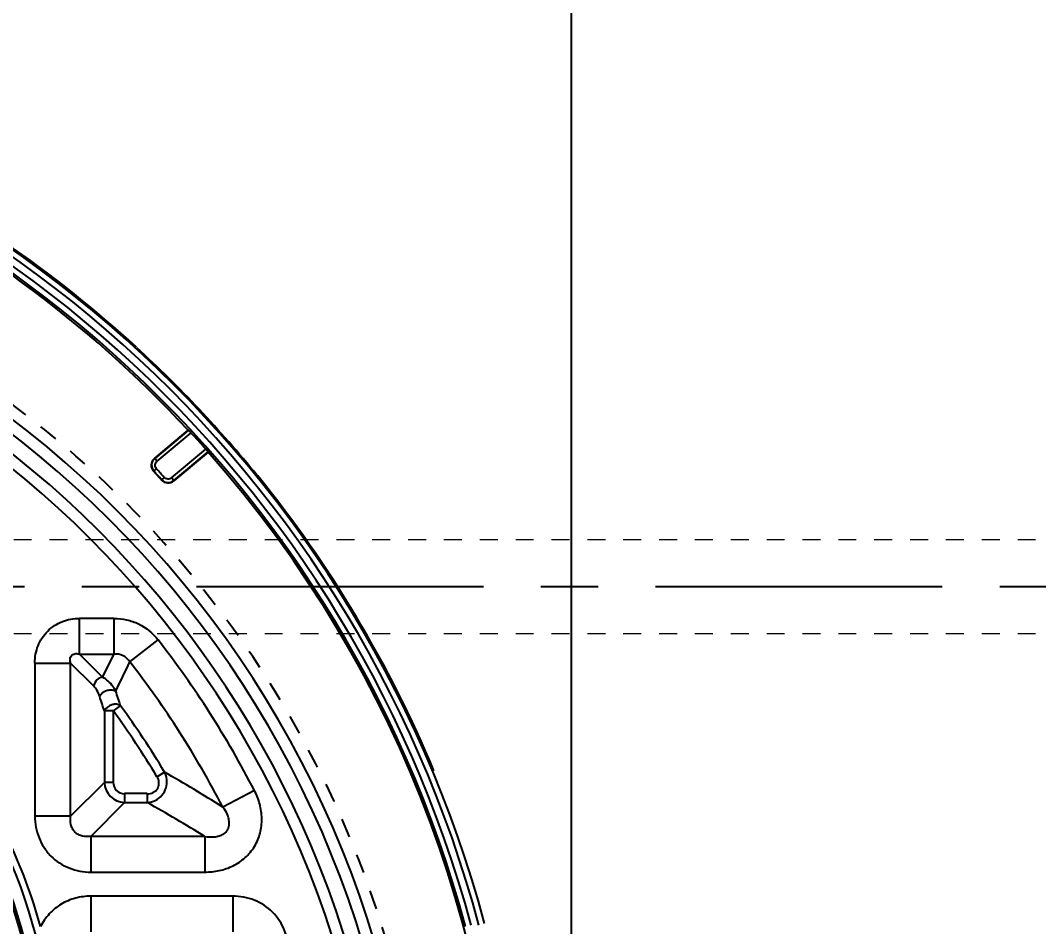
# Model space of a CAD drawing. Header units: millimetres. Extents: x 2141 to 4292, y -4498 to 2648.
# Drawn here: x 3480.3 to 3566.8, y -195.1 to -118.1 of the extents above; entities that cross this region are included whole.
import ezdxf

# ---------------------------------------------------------------- set-up
doc = ezdxf.new("R2010")
doc.units = ezdxf.units.MM
doc.header["$LTSCALE"] = 16.335
doc.header["$PDMODE"] = 3
doc.header["$PDSIZE"] = 0.3125
doc.linetypes.add('CENTER', pattern=[0.6, 0.375, -0.075, 0.075, -0.075])
doc.linetypes.add('HIDDEN', pattern=[0.2, 0.1, -0.1])
doc.layers.get('0').update_dxf_attribs({"linetype": 'CONTINUOUS'})
doc.layers.get('Defpoints').update_dxf_attribs({"linetype": 'CONTINUOUS'})
doc.layers.add('21', color=7, linetype='CONTINUOUS')
doc.layers.add('cool', color=153, linetype='HIDDEN', lineweight=9)
doc.styles.get("Standard").update_dxf_attribs({"font": 'txt', "width": 0.8})
doc.dimstyles.get("Standard").update_dxf_attribs({"dimtxt": 0.15625, "dimasz": 0.1875, "dimexe": 0.125, "dimexo": 0.0625, "dimtad": 0, "dimtih": 1, "dimtoh": 1, "dimdsep": 46, "dimtxsty": 'Standard', "dimcen": 0.09, "dimadec": 0, "dimazin": 0, "dimtp": 0.01, "dimtm": 0.01, "dimtfac": 1, "dimtofl": 0, "dimtmove": 0, "dimatfit": 3, "dimfxl": 0, "dimtolj": 1, "dimarcsym": 0})

# ---------------------------------------------------------------- blocks, each defined once
blk = doc.blocks.new('*D61')
at = {"color": 4, "lineweight": -2}
blk.add_line((3527.113, -219.255), (3527.113, -60.351), dxfattribs=at)
at = {"layer": 'Defpoints', "color": 0}
for p in [(3527.113, -60.351), (3527.113, -219.255), (3421.161, -226.18)]:
    blk.add_point(p, dxfattribs=at)
at = {"color": 6, "insert": (3527.113, -51.351), "char_height": 5, "attachment_point": 5, "rotation": 90}
blk.add_mtext('\\A1;105.95', dxfattribs=at)
blk = doc.blocks.new('*D62')
at = {"color": 4, "lineweight": -2}
blk.add_line((3549.662, -116.98), (3549.662, -60.351), dxfattribs=at)
at = {"layer": 'Defpoints', "color": 0}
for p in [(3549.662, -60.351), (3549.662, -116.98), (3421.161, -226.18)]:
    blk.add_point(p, dxfattribs=at)
at = {"color": 6, "insert": (3549.662, -51.351), "char_height": 5, "attachment_point": 5, "rotation": 90}
blk.add_mtext('\\A1;128.50', dxfattribs=at)
blk = doc.blocks.new('*D63')
at = {"color": 4, "lineweight": -2}
blk.add_line((3553.176, -108.18), (3587.767, -108.18), dxfattribs=at)
at = {"layer": 'Defpoints', "color": 0}
for p in [(3553.176, -108.18), (3587.767, -108.18), (3421.161, -226.18)]:
    blk.add_point(p, dxfattribs=at)
at = {"color": 6, "insert": (3595.767, -108.18), "char_height": 5, "attachment_point": 5}
blk.add_mtext('\\A1;118.00', dxfattribs=at)
blk = doc.blocks.new('*D64')
at = {"color": 4, "lineweight": -2}
blk.add_line((3575.76, -166.18), (3587.767, -166.18), dxfattribs=at)
at = {"layer": 'Defpoints', "color": 0}
for p in [(3575.76, -166.18), (3587.767, -166.18), (3421.161, -226.18)]:
    blk.add_point(p, dxfattribs=at)
at = {"color": 6, "insert": (3594.767, -166.18), "char_height": 5, "attachment_point": 5}
blk.add_mtext('\\A1;60.00', dxfattribs=at)

msp = doc.modelspace()

# ---------------------------------------------------------------- linework, layer by layer
at = {"layer": '21', "color": 7, "linetype": 'Continuous'}
for p, q in [((3491.663, -155.301), (3494.537, -152.89)), ((3494.559, -152.896), (3491.692, -155.303)), ((3494.774, -153.107), (3491.884, -155.532)), ((3494.559, -152.896), (3494.537, -152.89)), ((3493.119, -156.942), (3496.034, -154.496)), ((3496.226, -154.752), (3493.309, -157.199)), ((3493.311, -157.171), (3496.222, -154.729)), ((3496.226, -154.752), (3496.222, -154.729)), ((3491.692, -155.303), (3491.663, -155.301)), ((3491.884, -155.532), (3491.692, -155.303)), ((3491.593, -156.379), (3491.622, -156.381)), ((3491.622, -156.381), (3491.842, -156.178)), ((3492.276, -157.099), (3492.274, -157.127)), ((3492.498, -156.899), (3492.276, -157.099)), ((3493.311, -157.171), (3493.119, -156.942)), ((3493.309, -157.199), (3493.311, -157.171)), ((3500.403, -156.746), (3500.448, -156.776)), ((3485.303, -171.927), (3485.303, -168.886)), ((3488.232, -168.886), (3485.303, -168.886)), ((3488.232, -171.927), (3488.232, -168.886)), ((3489.581, -172.587), (3491.981, -170.719)), ((3485.303, -171.927), (3488.232, -171.927)), ((3485.303, -171.927), (3487.265, -173.889)), ((3487.265, -173.889), (3488.232, -171.927)), ((3481.502, -172.687), (3481.502, -185.71)), ((3481.502, -172.687), (3484.543, -172.687)), ((3484.543, -185.71), (3484.543, -172.687)), ((3486.505, -174.649), (3484.543, -172.687)), ((3488.176, -176.76), (3488.791, -176.312)), ((3487.416, -176.762), (3487.416, -182.837)), ((3488.176, -182.837), (3488.176, -176.76)), ((3491.876, -182.348), (3492.528, -181.957)), ((3484.543, -185.71), (3487.416, -182.837)), ((3488.176, -182.837), (3487.416, -182.837)), ((3489.126, -183.787), (3489.126, -184.547)), ((3491.062, -183.787), (3489.126, -183.787)), ((3491.062, -183.787), (3491.062, -184.547)), ((3500.172, -183.532), (3497.47, -184.926)), ((3489.126, -184.547), (3486.253, -187.42)), ((3489.126, -184.547), (3491.062, -184.547)), ((3484.543, -185.71), (3481.502, -185.71)), ((3486.253, -187.42), (3486.253, -190.461)), ((3495.949, -187.42), (3486.253, -187.42)), ((3495.949, -187.42), (3495.949, -190.461)), ((3486.253, -190.461), (3495.949, -190.461)), ((3486.253, -192.504), (3486.253, -195.545)), ((3498.326, -192.504), (3486.253, -192.504)), ((3498.326, -192.504), (3498.326, -195.545))]:
    msp.add_line(p, q, dxfattribs=at)
at = {"layer": '21', "color": 1, "linetype": 'CENTER', "ltscale": 3.980655}
msp.add_line((3261.161, -166.18), (3581.161, -166.18), dxfattribs=at)
at = {"layer": '21', "color": 7, "linetype": 'Continuous'}
for centre, radius, start, end in [((3421.135, -221.18), 102.057, 14.96291, 151.82661), ((3421.135, -221.18), 101.558, 14.96291, 151.63947), ((3421.135, -221.18), 100.92, 15.05965, 151.44394), ((3421.135, -221.18), 100.421, 15.05965, 151.60566), ((3421.135, -221.18), 100.256, 42.93433, 85.81719), ((3421.135, -221.18), 102.168, 47.50695, 63.59657), ((3427.165, -221.18), 86.815, 1.1311, 88.87139), ((3427.165, -221.18), 85.811, 1.129, 88.87112), ((3427.165, -221.18), 84.503, 2.75434, 87.24672), ((3427.165, -221.18), 83.513, 2.75328, 87.24672), ((3421.135, -221.18), 102.152, 39.10643, 47.47808), ((3421.135, -221.18), 100.283, 41.6792, 42.75116), ((3421.135, -221.18), 100.256, 318.50266, 41.49734), ((3492.176, -155.875), 0.75, 130.21714, 222.3754), ((3421.135, -221.18), 95.726, 42.0001, 42.60523), ((3421.135, -221.18), 95.746, 42.01149, 42.5928), ((3421.135, -221.18), 96.045, 42.01154, 42.5928), ((3492.831, -156.596), 0.749, 222.1848, 309.82666), ((3421.135, -221.18), 102.168, 22.63704, 39.07755), ((3438.22, -207.11), 44.794, 0, 90), ((3438.22, -207.11), 43.789, 0, 90), ((3438.22, -207.11), 43.61, 0, 90), ((3427.165, -221.18), 82.142, 27.2792, 37.90223), ((3159.903, -14.981), 365.414, 334.01588, 334.44949), ((3427.165, -221.18), 79.102, 27.27922, 37.90225), ((3383.129, -210.424), 109.585, 17.88938, 18.56479), ((3336.891, -226.247), 159.897, 18.19744, 18.66392), ((3427.165, -221.18), 76.229, 30.96751, 36.05745), ((3427.165, -221.18), 75.468, 30.96749, 36.05745), ((3402.018, -338.181), 180.55, 58.08415, 59.91361), ((3489.208, -182.755), 1.793, 182.59388, 267.40638), ((3405.178, -336.243), 174.321, 58.61976, 60.48323), ((3438.22, -207.11), 45.389, 15.35101, 25.63445)]:
    msp.add_arc(centre, radius, start, end, dxfattribs=at)
at = {"layer": '21', "color": 8, "linetype": 'HIDDEN'}
msp.add_arc((3427.165, -221.18), 87.821, 218.45894, 155.70987, dxfattribs=at)
at = {"layer": '21', "color": 7, "linetype": 'Continuous'}
for points, knots in [([(3494.774, -153.107), (3494.749, -153.08), (3494.703, -153.031), (3494.64, -152.966), (3494.593, -152.924), (3494.569, -152.899), (3494.559, -152.896)], [0, 0, 0, 0, 0.362013, 0.675901, 0.897998, 1, 1, 1, 1]), ([(3496.222, -154.729), (3496.22, -154.719), (3496.198, -154.694), (3496.162, -154.643), (3496.103, -154.574), (3496.059, -154.523), (3496.034, -154.496)], [0, 0, 0, 0, 0.100836, 0.322594, 0.637024, 1, 1, 1, 1]), ([(3491.663, -155.301), (3491.586, -155.365), (3491.458, -155.526), (3491.377, -155.824), (3491.419, -156.129), (3491.526, -156.305), (3491.593, -156.379)], [0, 0, 0, 0, 0.250009, 0.499998, 0.749987, 1, 1, 1, 1]), ([(3491.842, -156.178), (3491.803, -156.133), (3491.739, -156.028), (3491.711, -155.845), (3491.762, -155.667), (3491.84, -155.572), (3491.884, -155.532)], [0, 0, 0, 0, 0.249981, 0.499988, 0.750049, 1, 1, 1, 1]), ([(3492.274, -157.127), (3492.399, -157.265), (3492.771, -157.453), (3493.166, -157.319), (3493.309, -157.199)], [0, 0, 0, 0, 0.500001, 1, 1, 1, 1]), ([(3493.119, -156.942), (3493.032, -157.012), (3492.796, -157.097), (3492.575, -156.98), (3492.498, -156.899)], [0, 0, 0, 0, 0.499999, 1, 1, 1, 1]), ([(3481.502, -172.687), (3481.502, -172.19), (3481.683, -171.185), (3482.517, -169.901), (3483.802, -169.067), (3484.806, -168.886), (3485.303, -168.886)], [0, 0, 0, 0, 0.250179, 0.500038, 0.749877, 1, 1, 1, 1]), ([(3488.232, -168.886), (3488.591, -168.886), (3489.313, -168.965), (3490.672, -169.446), (3491.542, -170.155), (3491.981, -170.719)], [0, 0, 0, 0, 0.250634, 0.501352, 1, 1, 1, 1]), ([(3484.543, -172.687), (3484.514, -172.583), (3484.487, -172.413), (3484.527, -172.18), (3484.629, -172.013), (3484.796, -171.909), (3485.029, -171.871), (3485.199, -171.898), (3485.303, -171.927)], [0, 0, 0, 0, 0.232798, 0.361263, 0.500162, 0.639517, 0.767619, 1, 1, 1, 1]), ([(3489.581, -172.587), (3489.439, -172.368), (3489.036, -171.992), (3488.491, -171.905), (3488.232, -171.927)], [0, 0, 0, 0, 0.500007, 1, 1, 1, 1]), ([(3487.265, -173.889), (3487.088, -173.908), (3486.719, -174.079), (3486.526, -174.449), (3486.505, -174.649)], [0, 0, 0, 0, 0.469487, 1, 1, 1, 1]), ([(3488.379, -175.077), (3488.31, -174.936), (3488.03, -174.465), (3487.613, -174.067), (3487.265, -173.889)], [0, 0, 0, 0, 0.286388, 1, 1, 1, 1]), ([(3487.012, -175.535), (3486.949, -175.351), (3486.818, -175.031), (3486.608, -174.756), (3486.505, -174.649)], [0, 0, 0, 0, 0.566477, 1, 1, 1, 1]), ([(3487.012, -175.535), (3487.096, -175.268), (3487.483, -175.01), (3487.855, -174.958), (3487.954, -174.958)], [0, 0, 0, 0, 0.737791, 1, 1, 1, 1]), ([(3487.954, -174.958), (3487.994, -174.958), (3488.142, -174.967), (3488.291, -175.014), (3488.379, -175.077)], [0, 0, 0, 0, 0.266995, 1, 1, 1, 1]), ([(3488.361, -176.191), (3488.258, -176.191), (3487.887, -176.244), (3487.5, -176.498), (3487.416, -176.761)], [0, 0, 0, 0, 0.271154, 1, 1, 1, 1]), ([(3488.791, -176.312), (3488.763, -176.292), (3488.632, -176.217), (3488.477, -176.191), (3488.361, -176.191)], [0, 0, 0, 0, 0.227735, 1, 1, 1, 1]), ([(3488.176, -176.76), (3488.094, -176.76), (3487.841, -176.76), (3487.587, -176.76), (3487.416, -176.761)], [0, 0, 0, 0, 0.322286, 1, 1, 1, 1]), ([(3491.061, -184.547), (3491.296, -184.532), (3491.767, -184.409), (3492.346, -183.962), (3492.7, -183.321), (3492.746, -182.831), (3492.72, -182.595)], [0, 0, 0, 0, 0.247988, 0.498311, 0.749815, 1, 1, 1, 1]), ([(3491.062, -183.802), (3491.237, -183.802), (3491.589, -183.731), (3491.991, -183.363), (3492.1, -182.829), (3491.98, -182.49), (3491.89, -182.34)], [0, 0, 0, 0, 0.254101, 0.500003, 0.745912, 1, 1, 1, 1]), ([(3488.165, -182.837), (3488.165, -183.083), (3488.359, -183.604), (3488.88, -183.798), (3489.126, -183.798)], [0, 0, 0, 0, 0.499994, 1, 1, 1, 1]), ([(3495.949, -190.461), (3496.362, -190.45), (3497.189, -190.375), (3498.375, -189.975), (3499.414, -189.273), (3500.22, -188.312), (3500.711, -187.156), (3500.848, -185.91), (3500.663, -184.674), (3500.357, -183.901), (3500.172, -183.532)], [0, 0, 0, 0, 0.125084, 0.250028, 0.375072, 0.500091, 0.62506, 0.750052, 0.875023, 1, 1, 1, 1]), ([(3497.47, -184.926), (3497.511, -184.98), (3497.672, -185.205), (3497.808, -185.449), (3497.886, -185.641)], [0, 0, 0, 0, 0.248041, 1, 1, 1, 1]), ([(3481.502, -185.71), (3481.502, -186.329), (3481.694, -187.271), (3482.258, -188.383), (3483.03, -189.371), (3484.389, -190.21), (3485.634, -190.461), (3486.253, -190.461)], [0, 0, 0, 0, 0.249656, 0.375223, 0.500702, 0.750424, 1, 1, 1, 1]), ([(3486.253, -187.42), (3486.022, -187.453), (3485.656, -187.452), (3485.2, -187.287), (3484.897, -187.064), (3484.675, -186.761), (3484.511, -186.306), (3484.509, -185.94), (3484.543, -185.71)], [0, 0, 0, 0, 0.243645, 0.370969, 0.500264, 0.629999, 0.756756, 1, 1, 1, 1]), ([(3495.95, -187.42), (3496.216, -187.466), (3496.629, -187.499), (3497.176, -187.405), (3497.575, -187.228), (3497.896, -186.908), (3498.042, -186.479), (3498.021, -186.042), (3497.937, -185.77), (3497.886, -185.641)], [0, 0, 0, 0, 0.238452, 0.361357, 0.488195, 0.619078, 0.750076, 0.876981, 1, 1, 1, 1]), ([(3486.253, -192.504), (3485.816, -192.508), (3484.938, -192.615), (3483.715, -193.133), (3482.681, -193.967), (3482.183, -194.703), (3481.99, -195.094)], [0, 0, 0, 0, 0.250056, 0.500059, 0.750033, 1, 1, 1, 1]), ([(3503.077, -197.255), (3503.065, -196.634), (3502.855, -195.378), (3501.806, -193.775), (3500.202, -192.727), (3498.946, -192.514), (3498.326, -192.504)], [0, 0, 0, 0, 0.250129, 0.500013, 0.749892, 1, 1, 1, 1])]:
    msp.add_open_spline(points, degree=3, knots=knots, dxfattribs=at)
msp.add_open_spline([(3492.72, -182.595), (3492.696, -182.374), (3492.629, -182.155), (3492.528, -181.957)], degree=3, dxfattribs=at)
at = {"layer": 'cool', "ltscale": 0.932966}
for p, q in [((3275.491, -162.18), (3566.831, -162.18)), ((3275.491, -170.18), (3566.831, -170.18))]:
    msp.add_line(p, q, dxfattribs=at)

# ---------------------------------------------------------------- dimensions: what is measured, and where the dimension line sits
for feature_location, offset, dtype, picture, middle in [((3527.113, -219.255), (0, 158.904), 1, '*D61', (3527.113, -51.351)), ((3549.662, -116.98), (0, 56.63), 1, '*D62', (3549.662, -51.351)), ((3553.176, -108.18), (34.59, 0), 0, '*D63', (3595.767, -108.18)), ((3575.76, -166.18), (12.007, 0), 0, '*D64', (3594.767, -166.18))]:
    dim = msp.add_ordinate_dim(feature_location=feature_location, offset=offset, dtype=dtype, origin=(3421.161, -226.18), dimstyle='Standard', override={"dimtxt": 5, "dimasz": 5, "dimexe": 0, "dimexo": 0, "dimgap": 0, "dimtih": 0, "dimtoh": 0, "dimzin": 0, "dimcen": 0, "dimclrd": 4, "dimclre": 4, "dimclrt": 6, "dimadec": 2, "dimtp": 0, "dimtm": 0, "dimtzin": 0})
    dim.commit()
    dim.dimension.update_dxf_attribs({"geometry": picture, "text_midpoint": middle})

doc.saveas('drawing.dxf')
